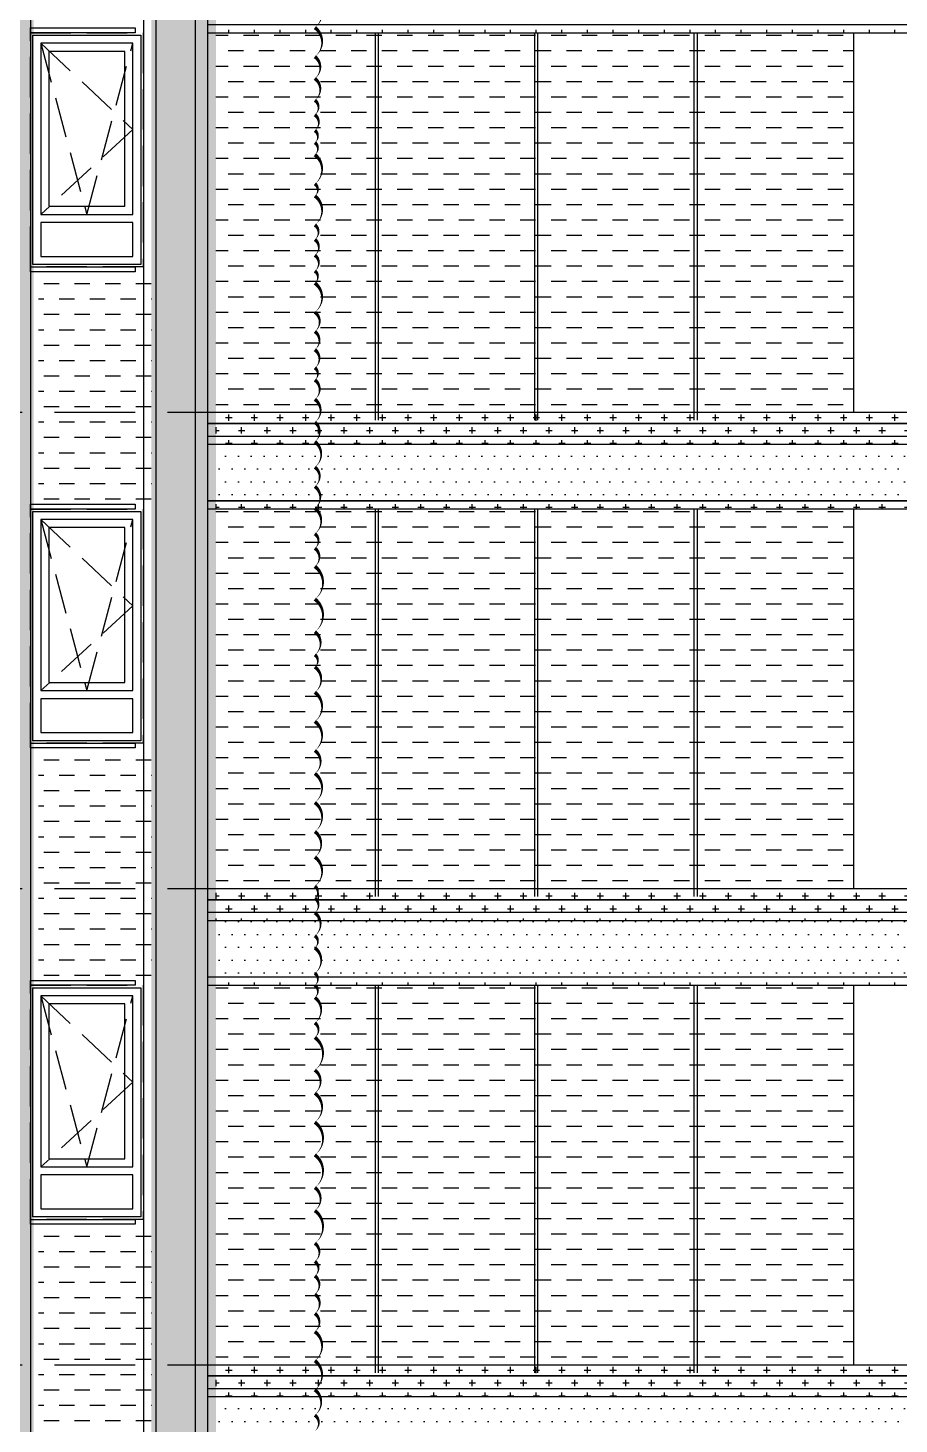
# Model space of a CAD drawing. Extents: x 646072 to 1012572, y -46617 to 16093.
# Drawn here: x 893252 to 898650, y -24120 to -15472 of the extents above; entities that cross this region are included whole.
import ezdxf

# ---------------------------------------------------------------- set-up
doc = ezdxf.new("R2010")
doc.units = 0
doc.header["$LTSCALE"] = 1000
doc.header["$MEASUREMENT"] = 0
for name, pattern in [('3#楼-HZS$0$3#楼-HZS$0$__DASH', [0.35, 0.25, -0.1]), ('3#楼-HZS$0$3#楼-HZS$0$DASH', [0.35, 0.25, -0.1]), ('3#楼-HZS$0$DOTE', [2.42, 2, -0.2, 0.02, -0.2])]:
    doc.linetypes.add(name, pattern=pattern)
for name, color, linetype in [('3#楼-HZS$0$0-金属铝板（剖）', 7, 'Continuous'), ('3#楼-HZS$0$3#楼-HZS$0$00-立面灰色金属看线', 252, 'Continuous'), ('3#楼-HZS$0$3#楼-HZS$0$00-立面米色看线', 31, 'Continuous'), ('3#楼-HZS$0$3#楼-HZS$0$A-LINE-浅灰色铝板幕墙-填充', 115, 'Continuous'), ('3#楼-HZS$0$3#楼-HZS$0$DOTE', 1, '3#楼-HZS$0$DOTE'), ('3#楼-HZS$0$3#楼-HZS$0$ELEV-WIND', 4, 'Continuous'), ('3#楼-HZS$0$3#楼-HZS$0$填充-浅黄色铝板', 30, 'Continuous'), ('3#楼-HZS$0$3#楼-HZS$0$填充-深灰色涂料', 11, 'Continuous'), ('3#楼-HZS$0$立面分缝', 5, 'Continuous')]:
    doc.layers.add(name, color=color, linetype=linetype)
doc.layers.add('3#楼-HZS$0$A-ANNO-MODI', color=6, linetype='Continuous', plot=False)
pattern_1 = [(0, (0, -5900), (79.375, 79.375), [39.6875, -119.0625]), (90, (19.84, -5919.84), (-79.375, 79.375), [39.6875, -119.0625])]
pattern_2 = [(0, (0, -11800), (79.375, 79.375), [39.6875, -119.0625]), (90, (19.84, -11819.84), (-79.375, 79.375), [39.6875, -119.0625])]
pattern_3 = [(0, (0, -11800), (39.6875, 79.375), [0, -79.375])]
pattern_4 = [(0, (0, 0), (95.25, 95.25), [95.25, -95.25])]

# ---------------------------------------------------------------- blocks, each defined once
blk = doc.blocks.new('3#楼-HZS$0$3#楼-HZS$0$asdg04d+9j80')
at = {"layer": '3#楼-HZS$0$3#楼-HZS$0$ELEV-WIND', "color": 8, "linetype": '3#楼-HZS$0$3#楼-HZS$0$__DASH'}
blk.add_lwpolyline([(166652.1, -257724.6), (167352.1, -257724.6), (167352.1, -259174.6), (166652.1, -259174.6)], close=True, dxfattribs=at)
at = {"layer": '3#楼-HZS$0$3#楼-HZS$0$ELEV-WIND'}
for points in [[(166667.1, -257739.6), (167337.1, -257739.6), (167337.1, -259159.6), (166667.1, -259159.6)], [(167287.1, -257789.6), (166717.1, -257789.6), (166717.1, -258849.6), (167287.1, -258849.6)], [(167237.1, -257839.6), (166767.1, -257839.6), (166767.1, -258799.6), (167237.1, -258799.6)], [(167287.1, -258899.6), (166717.1, -258899.6), (166717.1, -259109.6), (167287.1, -259109.6)]]:
    blk.add_lwpolyline(points, close=True, dxfattribs=at)
at = {"layer": '3#楼-HZS$0$3#楼-HZS$0$ELEV-WIND', "color": 8, "linetype": '3#楼-HZS$0$3#楼-HZS$0$DASH'}
for points in [[(166717.1, -257789.6), (167287.1, -258324.6), (166717.1, -258849.6)], [(166717.1, -257789.6), (167002.1, -258849.6), (167287.1, -257789.6)]]:
    blk.add_lwpolyline(points, dxfattribs=at)
blk = doc.blocks.new('3#楼-HZS$0$jjhgjgkiyuiy')
at = {"layer": '3#楼-HZS$0$3#楼-HZS$0$A-LINE-浅灰色铝板幕墙-填充'}
h = blk.add_hatch(dxfattribs=at)
h.set_pattern_fill('DOTS', color=256, scale=50)
h.set_pattern_definition([(0, (0, -5900), (39.6875, 79.375), [0, -79.375])])
h.paths.add_polyline_path([(894417.3, 41348.2), (899367.4, 41348.2), (899367.4, 40998.2), (894417.3, 40998.2)])
h = blk.add_hatch(dxfattribs=at)
h.set_pattern_fill('DOTS', color=256, scale=50)
h.set_pattern_definition(pattern_3)
h.paths.add_polyline_path([(894417.3, 38398.2), (900667.3, 38398.2), (900667.3, 38048.2), (894417.3, 38048.2)])
h = blk.add_hatch(dxfattribs=at)
h.set_pattern_fill('DOTS', color=256, scale=50)
h.set_pattern_definition(pattern_3)
h.paths.add_polyline_path([(894417.3, 35448.2), (899367.4, 35448.2), (899367.4, 35098.2), (894417.3, 35098.2)])
at = {"layer": '3#楼-HZS$0$3#楼-HZS$0$填充-浅黄色铝板'}
h = blk.add_hatch(dxfattribs=at)
h.set_pattern_fill('CROSS', color=30, scale=50)
h.set_pattern_definition([(0, (0, 0), (79.375, 79.375), [39.6875, -119.0625]), (90, (19.84, -19.84), (-79.375, 79.375), [39.6875, -119.0625])])
h.paths.add_polyline_path([(894417.3, 35048.2), (894017.3, 35048.2), (894017.3, 53348.2), (894417.3, 53348.2)])
h = blk.add_hatch(dxfattribs=at)
h.set_pattern_fill('CROSS', color=30, scale=50)
h.set_pattern_definition(pattern_1)
h.paths.add_polyline_path([(894417.3, 44498.2), (900767.3, 44498.2), (900767.3, 44428.2), (894417.3, 44428.2)])
h.paths.add_polyline_path([(894417.3, 44428.2), (900717.3, 44428.2), (900717.3, 44348.2), (894417.3, 44348.2)])
h.paths.add_polyline_path([(894417.3, 44348.2), (900717.3, 44348.2), (900767.3, 44348.2), (900767.3, 44298.2), (900667.3, 44298.2), (894417.3, 44298.2)])
h.paths.add_polyline_path([(894417.3, 43948.2), (900717.3, 43948.2), (900717.3, 43898.2), (894417.3, 43898.2)])
h = blk.add_hatch(dxfattribs=at)
h.set_pattern_fill('CROSS', color=30, scale=50)
h.set_pattern_definition(pattern_1)
h.paths.add_polyline_path([(894417.3, 41548.2), (899817.4, 41548.2), (899817.4, 41478.2), (894417.3, 41478.2)])
h.paths.add_polyline_path([(894417.3, 41478.2), (899767.4, 41478.2), (899767.4, 41398.2), (894417.3, 41398.2)])
h.paths.add_polyline_path([(894417.3, 41398.2), (899817.4, 41398.2), (899817.4, 41348.2), (899367.4, 41348.2), (894417.3, 41348.2)])
h.paths.add_polyline_path([(894417.3, 40998.2), (899367.4, 40998.2), (899367.4, 40948.2), (894417.3, 40948.2)])
h = blk.add_hatch(dxfattribs=at)
h.set_pattern_fill('CROSS', color=30, scale=50)
h.set_pattern_definition(pattern_2)
h.paths.add_polyline_path([(894417.3, 38598.2), (900767.3, 38598.2), (900767.3, 38528.2), (894417.3, 38528.2)])
h.paths.add_polyline_path([(894417.3, 38528.2), (900717.3, 38528.2), (900717.3, 38448.2), (894417.3, 38448.2)])
h.paths.add_polyline_path([(894417.3, 38448.2), (900717.3, 38448.2), (900767.3, 38448.2), (900767.3, 38398.2), (900667.3, 38398.2), (894417.3, 38398.2)])
h.paths.add_polyline_path([(894417.3, 38048.2), (900717.3, 38048.2), (900717.3, 37998.2), (894417.3, 37998.2)])
h = blk.add_hatch(dxfattribs=at)
h.set_pattern_fill('CROSS', color=30, scale=50)
h.set_pattern_definition(pattern_2)
h.paths.add_polyline_path([(894417.3, 35648.2), (899817.4, 35648.2), (899817.4, 35578.2), (894417.3, 35578.2)])
h.paths.add_polyline_path([(894417.3, 35578.2), (899767.4, 35578.2), (899767.4, 35498.2), (894417.3, 35498.2)])
h.paths.add_polyline_path([(894417.3, 35498.2), (899817.4, 35498.2), (899817.4, 35448.2), (899367.4, 35448.2), (894417.3, 35448.2)])
h.paths.add_polyline_path([(894417.3, 35098.2), (899367.4, 35098.2), (899367.4, 35048.2), (894417.3, 35048.2)])
at = {"layer": '3#楼-HZS$0$3#楼-HZS$0$填充-深灰色涂料'}
h = blk.add_hatch(dxfattribs=at)
h.set_pattern_fill('DASH', color=11, scale=100)
h.set_pattern_definition(pattern_4)
h.paths.add_polyline_path([(893286.9, 23748.2), (892146.9, 23748.2), (892146.9, 52748.2), (893286.9, 52748.2)])
h = blk.add_hatch(dxfattribs=at)
h.set_pattern_fill('DASH', color=11, scale=100)
h.set_pattern_definition([(0, (0, -8850), (95.25, 95.25), [95.25, -95.25])])
h.paths.add_polyline_path([(894417.3, 43898.2), (898367.4, 43898.2), (898367.4, 41548.2), (894417.3, 41548.2)])
h = blk.add_hatch(dxfattribs=at)
h.set_pattern_fill('DASH', color=11, scale=100)
h.set_pattern_definition([(0, (0, 5900), (95.25, 95.25), [95.25, -95.25])])
h.paths.add_polyline_path([(893316.9, 42418.2), (894017.3, 42418.2), (894017.3, 40978.2), (893316.9, 40978.2)])
h = blk.add_hatch(dxfattribs=at)
h.set_pattern_fill('DASH', color=11, scale=100)
h.set_pattern_definition([(0, (0, -11800), (95.25, 95.25), [95.25, -95.25])])
h.paths.add_polyline_path([(894417.3, 40948.2), (898367.4, 40948.2), (898367.4, 38598.2), (894417.3, 38598.2)])
h = blk.add_hatch(dxfattribs=at)
h.set_pattern_fill('DASH', color=11, scale=100)
h.set_pattern_definition([(0, (0, 2950), (95.25, 95.25), [95.25, -95.25])])
h.paths.add_polyline_path([(893316.9, 39468.2), (894017.3, 39468.2), (894017.3, 38028.2), (893316.9, 38028.2)])
h = blk.add_hatch(dxfattribs=at)
h.set_pattern_fill('DASH', color=11, scale=100)
h.set_pattern_definition([(0, (0, -14750), (95.25, 95.25), [95.25, -95.25])])
h.paths.add_polyline_path([(894417.3, 37998.2), (898367.4, 37998.2), (898367.4, 35648.2), (894417.3, 35648.2)])
h = blk.add_hatch(dxfattribs=at)
h.set_pattern_fill('DASH', color=11, scale=100)
h.set_pattern_definition(pattern_4)
h.paths.add_polyline_path([(893316.9, 36518.2), (894017.3, 36518.2), (894017.3, 35078.2), (893316.9, 35078.2)])
blk = doc.blocks.new('3#楼-HZS$0$tyryhjgfhgf')
at = {"layer": '3#楼-HZS$0$立面分缝'}
for points in [[(895404.8, 45223.6), (895404.8, 47623.6)], [(895424.8, 45223.6), (895424.8, 47623.6)], [(896392.3, 45223.6), (896392.3, 47623.6)], [(896412.3, 45223.6), (896412.3, 47623.6)], [(897379.8, 45223.6), (897379.8, 47623.6)], [(897399.8, 45223.6), (897399.8, 47623.6)], [(895404.8, 42273.6), (895404.8, 44673.6)], [(895424.8, 42273.6), (895424.8, 44673.6)], [(896392.3, 42273.6), (896392.3, 44673.6)], [(896412.3, 42273.6), (896412.3, 44673.6)], [(897379.8, 42273.6), (897379.8, 44673.6)], [(897399.8, 42273.6), (897399.8, 44673.6)], [(895404.8, 39323.6), (895404.8, 41723.6)], [(895424.8, 39323.6), (895424.8, 41723.6)], [(896392.3, 39323.6), (896392.3, 41723.6)], [(896412.3, 39323.6), (896412.3, 41723.6)], [(897379.8, 39323.6), (897379.8, 41723.6)], [(897399.8, 39323.6), (897399.8, 41723.6)]]:
    blk.add_lwpolyline(points, dxfattribs=at)

msp = doc.modelspace()

# ---------------------------------------------------------------- linework, layer by layer
at = {"layer": '3#楼-HZS$0$3#楼-HZS$0$00-立面灰色金属看线'}
for points in [[(893266.9, -6651.8), (893266.9, -35601.8)], [(898367.4, -15501.8), (898367.4, -17851.8)], [(898367.4, -18451.8), (898367.4, -20801.8)], [(898367.4, -21401.8), (898367.4, -23751.8)]]:
    msp.add_lwpolyline(points, dxfattribs=at)
at = {"layer": '3#楼-HZS$0$3#楼-HZS$0$00-立面灰色金属看线', "elevation": 0}
for points in [[(893916.9, -15471.8), (893916.9, -15501.8), (893266.9, -15501.8), (893266.9, -15471.8)], [(893916.9, -18421.8), (893916.9, -18451.8), (893266.9, -18451.8), (893266.9, -18421.8)], [(893916.9, -21371.8), (893916.9, -21401.8), (893266.9, -21401.8), (893266.9, -21371.8)]]:
    msp.add_lwpolyline(points, close=True, dxfattribs=at)
at = {"layer": '3#楼-HZS$0$3#楼-HZS$0$00-立面灰色金属看线'}
for points in [[(893916.9, -16951.8), (893916.9, -16981.8), (893266.9, -16981.8), (893266.9, -16951.8)], [(893916.9, -19901.8), (893916.9, -19931.8), (893266.9, -19931.8), (893266.9, -19901.8)], [(893916.9, -22851.8), (893916.9, -22881.8), (893266.9, -22881.8), (893266.9, -22851.8)]]:
    msp.add_lwpolyline(points, close=True, dxfattribs=at)
at = {"layer": '3#楼-HZS$0$3#楼-HZS$0$00-立面米色看线'}
msp.add_lwpolyline([(900717.3, -27021.8), (894667.3, -27021.8, -0.414214), (894047.3, -26401.8), (894047.3, -25775.4), (894047.3, -4351.8, -0.414214), (894667.3, -3731.8), (899817.3, -3731.8), (899817.3, -3651.8), (894667.3, -3651.8, 0.414214), (893967.3, -4351.8), (893967.3, -25775.4)], format="xyb", dxfattribs=at)
msp.add_lwpolyline([(894667.3, -26701.8, -0.414214), (894367.3, -26401.8), (894367.3, -25775.4), (894367.3, -4351.8, -0.414214), (894667.3, -4051.8), (899817.3, -4051.8), (899817.3, -3971.8), (894667.3, -3971.8, 0.414214), (894287.3, -4351.8), (894287.3, -25775.4), (894287.3, -26401.8, 0.414214), (894667.3, -26781.8), (900767.3, -26781.8), (900767.3, -26701.8)], format="xyb", close=True, dxfattribs=at)
for points in [[(894367.3, -15501.8), (900717.3, -15501.8), (900717.3, -15451.8), (894367.3, -15451.8)], [(894367.3, -17851.8), (899817.4, -17851.8), (899817.4, -17921.8), (894367.3, -17921.8)], [(894367.3, -17921.8), (899767.4, -17921.8), (899767.4, -18001.8), (899817.4, -18001.8), (899817.4, -18051.8), (899317.4, -18051.8), (899317.4, -18401.8), (894367.3, -18401.8)], [(899767.4, -18001.8), (894367.3, -18001.8)], [(899717.4, -18051.8), (894367.3, -18051.8)], [(894367.3, -18401.8), (899367.4, -18401.8), (899367.4, -18451.8), (894367.3, -18451.8)], [(894367.3, -20801.8), (900767.3, -20801.8), (900767.3, -20871.8), (894367.3, -20871.8)], [(894367.3, -20871.8), (900717.3, -20871.8), (900717.3, -20951.8), (900767.3, -20951.8), (900767.3, -21001.8), (900667.3, -21001.8), (900667.3, -21351.8), (894367.3, -21351.8)], [(900717.3, -20951.8), (894367.3, -20951.8)], [(900667.3, -21001.8), (894367.3, -21001.8)], [(894367.3, -21401.8), (900717.3, -21401.8), (900717.3, -21351.8), (894367.3, -21351.8)], [(894367.3, -23751.8), (899817.4, -23751.8), (899817.4, -23821.8), (894367.3, -23821.8)], [(894367.3, -23821.8), (899767.4, -23821.8), (899767.4, -23901.8), (899817.4, -23901.8), (899817.4, -23951.8), (899317.4, -23951.8), (899317.4, -24301.8), (894367.3, -24301.8)], [(899767.4, -23901.8), (894367.3, -23901.8)], [(899717.4, -23951.8), (894367.3, -23951.8)]]:
    msp.add_lwpolyline(points, dxfattribs=at)
at = {"layer": '3#楼-HZS$0$3#楼-HZS$0$DOTE', "linetype": '3#楼-HZS$0$3#楼-HZS$0$__DASH', "ltscale": 2}
for p, q in [((876616.5, -17851.8), (909102.1, -17851.8)), ((876616.5, -20801.8), (909102.1, -20801.8)), ((876616.5, -23751.8), (909102.1, -23751.8))]:
    msp.add_line(p, q, dxfattribs=at)
at = {"layer": '3#楼-HZS$0$A-ANNO-MODI'}
msp.add_lwpolyline([(895029.8, -24162.4, 0, 22.5, 0.5), (895029.8, -24064.9, 0, 22.5, 0.5), (895029.8, -23907.4, 0, 22.5, 0.5), (895029.8, -23727.4, 0, 22.5, 0.5), (895029.8, -23547.4, 0, 22.5, 0.5), (895029.8, -23434.9, 0, 22.5, 0.5), (895029.8, -23314.9, 0, 22.5, 0.5), (895029.8, -23202.4, 0, 22.5, 0.5), (895029.8, -23112.4, 0, 22.5, 0.5), (895029.8, -22999.9, 0, 22.5, 0.5), (895029.8, -22797.4, 0, 22.5, 0.5), (895029.8, -22654.9, 0, 22.5, 0.5), (895029.8, -22452.4, 0, 22.5, 0.5), (895029.8, -22249.9, 0, 22.5, 0.5), (895029.8, -22069.9, 0, 22.5, 0.5), (895029.8, -21927.4, 0, 22.5, 0.5), (895029.8, -21724.9, 0, 22.5, 0.5), (895029.8, -21634.9, 0, 22.5, 0.5), (895029.8, -21477.4, 0, 22.5, 0.5), (895029.8, -21402.4, 0, 22.5, 0.5), (895029.8, -21327.4, 0, 22.5, 0.5), (895029.8, -21169.9, 0, 22.5, 0.5), (895029.8, -21094.9, 0, 22.5, 0.5), (895029.8, -20952.4, 0, 22.5, 0.5), (895029.8, -20862.4, 0, 22.5, 0.5), (895029.8, -20787.4, 0, 22.5, 0.5), (895029.8, -20607.4, 0, 22.5, 0.5), (895029.8, -20449.9, 0, 22.5, 0.5), (895029.8, -20269.9, 0, 22.5, 0.5), (895029.8, -20089.9, 0, 22.5, 0.5), (895029.8, -19947.4, 0, 22.5, 0.5), (895029.8, -19767.4, 0, 22.5, 0.5), (895029.8, -19587.4, 0, 22.5, 0.5), (895029.8, -19429.9, 0, 22.5, 0.5), (895029.8, -19354.9, 0, 22.5, 0.5), (895029.8, -19212.4, 0, 22.5, 0.5), (895029.8, -19009.9, 0, 22.5, 0.5), (895029.8, -18807.4, 0, 22.5, 0.5), (895029.8, -18694.9, 0, 22.5, 0.5), (895029.8, -18604.9, 0, 22.5, 0.5), (895029.8, -18447.4, 0, 22.5, 0.5), (895029.8, -18312.4, 0, 22.5, 0.5), (895029.8, -18192.4, 0, 22.5, 0.5), (895029.8, -18034.9, 0, 22.5, 0.5), (895029.8, -17914.9, 0, 22.5, 0.5), (895029.8, -17772.4, 0, 22.5, 0.5), (895029.8, -17652.4, 0, 22.5, 0.5), (895029.8, -17577.4, 0, 22.5, 0.5), (895029.8, -17464.9, 0, 22.5, 0.5), (895029.8, -17352.4, 0, 22.5, 0.5), (895029.8, -17232.4, 0, 22.5, 0.5), (895029.8, -17052.4, 0, 22.5, 0.5), (895029.8, -16977.4, 0, 22.5, 0.5), (895029.8, -16879.9, 0, 22.5, 0.5), (895029.8, -16782.4, 0, 22.5, 0.5), (895029.8, -16692.4, 0, 22.5, 0.5), (895029.8, -16512.4, 0, 22.5, 0.5), (895029.8, -16437.4, 0, 22.5, 0.5), (895029.8, -16257.4, 0, 22.5, 0.5), (895029.8, -16182.4, 0, 22.5, 0.5), (895029.8, -16107.4, 0, 22.5, 0.5), (895029.8, -16009.9, 0, 22.5, 0.5), (895029.8, -15919.9, 0, 22.5, 0.5), (895029.8, -15784.9, 0, 22.5, 0.5), (895029.8, -15649.9, 0, 22.5, 0.5), (895029.8, -15469.9, 0, 22.5, 0.5), (895029.8, -15289.9, 0, 22.5, 0.5)], format="xyseb", dxfattribs=at)

# ---------------------------------------------------------------- block references
at = {"layer": '3#楼-HZS$0$0-金属铝板（剖）'}
msp.add_blockref('3#楼-HZS$0$jjhgjgkiyuiy', (0, -59400), dxfattribs=at)
at = {"layer": '3#楼-HZS$0$3#楼-HZS$0$00-立面灰色金属看线'}
for p in [(726614.8, 242222.8), (726614.8, 239272.8), (726614.8, 236322.8)]:
    msp.add_blockref('3#楼-HZS$0$3#楼-HZS$0$asdg04d+9j80', p, dxfattribs=at)
at = {"layer": '3#楼-HZS$0$立面分缝'}
msp.add_blockref('3#楼-HZS$0$tyryhjgfhgf', (0, -63125.4), dxfattribs=at)

doc.saveas('drawing.dxf')
